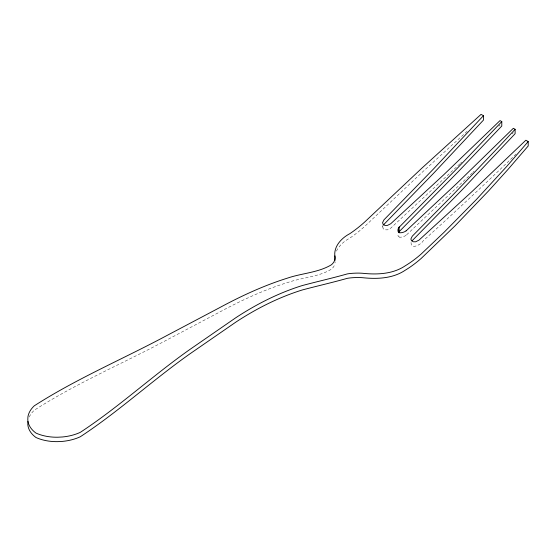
<?xml version="1.0" encoding="UTF-8"?>
<svg xmlns="http://www.w3.org/2000/svg" width="556" height="556" viewBox="0 0 556 556"><rect width="100%" height="100%" fill="white"/><g stroke="black" fill="none" stroke-linecap="round" stroke-linejoin="round"><path stroke-width="0.42" stroke-dasharray="2.78 2.08" d="M459.847 163.888L390.715 228.168L387.337 229.871L384.947 229.823L383.195 228.815L382.716 226.132M411.03 242.479C410.731 250.346 421.684 244.216 423.241 240.734C454.961 212.121 486.194 182.966 516.92 153.275M336.436 251.117C339.285 245.425 344.227 241.061 349.787 238.107A102.714 57.789 -61.2 0 0 354.374 234.875L355.903 233.728A102.672 58.373 -60.7 0 0 365 226.132L422.011 172.436L468.444 130.097M512.173 133.871L513.348 132.703M498.836 126.17L500.025 125.01M472.301 172.923L406.109 235.285M472.899 172.346L474.101 171.192M460.451 163.311L461.661 162.164M399.674 237.169L398.298 236.376A7.645 5.56 -18.5 0 1 398.047 233.652M382.556 225.639L382.556 227.105M406.095 235.271A7.721 5.616 -18.5 0 1 399.667 237.19M29.232 417.014A37.287 22.914 -3.4 0 1 34.277 410.231C76.102 383.327 122.292 363.749 166.133 340.341L219.05 312.375C241.742 300.143 265.295 289.196 290.024 281.767C303.715 277.381 318.908 276.763 331.383 269.208A32.359 15.728 6.8 0 0 333.913 266.296L334.448 265.219A31.991 16.194 5.5 0 0 334.816 264.093M335.066 261.786A31.991 16.194 5.5 0 1 335.025 262.946"/><path stroke-width="0.83" d="M27.925 421.372L27.8 424.297A37.127 22.914 -3.7 0 0 35.966 437.496A37.127 22.914 -3.7 0 0 57.831 441.638L62.578 441.381A37.287 22.914 -3.4 0 0 80.259 436.78C118.511 411.725 152.351 380.346 189.742 353.97L235.89 322.091C256.476 308.566 278.702 297.307 302.255 289.975C317.219 285.972 332.335 282.573 347.215 278.347A32.359 15.728 6.8 0 1 353.581 277.652L355.805 277.555A31.991 16.194 5.5 0 1 362.63 277.701C377.079 279.216 392.911 278.598 405.317 270.167A102.714 60.785 -58.7 0 0 410.133 267.068L411.725 265.956A102.672 60.173 -59.2 0 0 421.1 258.519L454.912 225.965L488.745 190.729L507.857 169.587L528.2 145.985L528.2 141.571L525.851 140.216L472.12 191.445L419.029 240.102L415.652 241.804L413.261 241.763L411.51 240.748L410.87 239.045L412.267 236.196L452.848 195.017L498.266 147.396L515.113 129.305L513.348 128.29L457.324 182.903L406.109 230.872M334.92 255.864L334.914 260.625M399.674 232.755L398.298 231.963A7.645 5.56 -18.5 0 1 398.603 227.807L457.366 168.19L501.79 121.611L500.025 120.596L443.535 174.945L390.715 223.755L387.337 225.458L384.947 225.409L383.195 224.402L382.556 222.692L383.953 219.849L433.388 169.08L483.421 115.717L481.065 114.362L422.011 168.023L365 221.719A102.672 58.373 -60.7 0 1 355.903 229.315L354.374 230.462A102.714 57.789 -61.2 0 1 349.787 233.694C341.321 238.072 332.961 247.093 335.066 257.372A31.991 16.194 5.5 0 1 334.448 260.806L333.913 261.883A32.359 15.728 6.8 0 1 331.383 264.795C318.213 272.683 302.172 273.135 287.827 278.007C263.905 285.471 241.061 296.063 219.05 307.961L166.133 335.928C122.292 359.336 76.102 378.914 34.277 405.817A37.287 22.914 -3.4 0 0 27.918 416.958L27.8 419.884A37.127 22.914 -3.7 0 0 35.966 433.075A37.127 22.914 -3.7 0 0 57.831 437.224L62.578 436.967A37.287 22.914 -3.4 0 0 80.259 432.366C118.511 407.312 152.351 375.932 189.742 349.557L235.89 317.678C256.476 304.153 278.702 292.894 302.255 285.562C317.219 281.558 332.335 278.16 347.215 273.934A32.359 15.728 6.8 0 1 353.581 273.239L355.805 273.142A31.991 16.194 5.5 0 1 362.63 273.281C377.079 274.803 392.911 274.184 405.317 265.754A102.714 60.785 -58.7 0 0 410.133 262.654L411.725 261.542A102.672 60.173 -59.2 0 0 421.1 254.106L443.98 232.38L476.443 199.451L506.328 166.89L528.2 141.571M398.367 232.693A7.645 5.56 -18.5 0 1 398.603 232.22L457.366 172.603L501.79 126.024L501.79 121.611M383.195 225.159L433.388 173.493L483.421 120.131L483.421 115.717M412.267 240.609L461.966 189.999L515.113 133.718L515.113 129.305M399.187 226.876L399.187 231.289M398.589 227.8L398.589 232.213M406.095 230.858A7.721 5.616 -18.5 0 1 399.667 232.776"/></g></svg>
